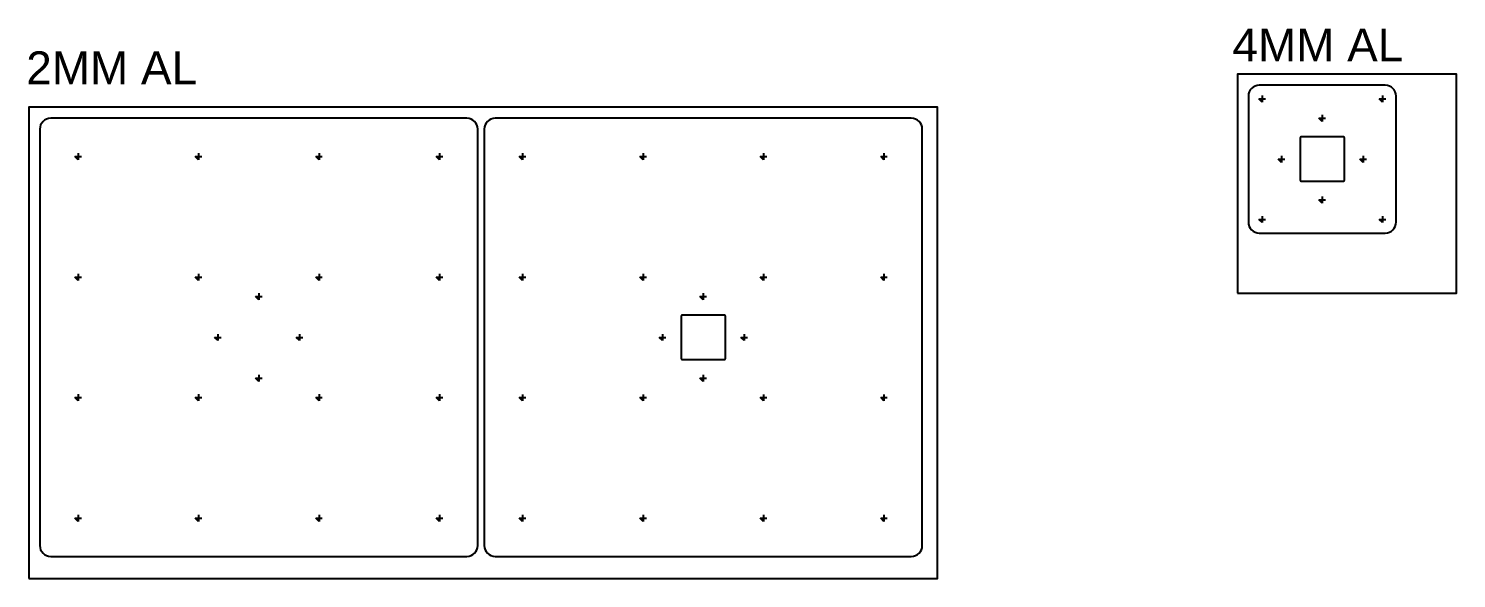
# Model space of a CAD drawing. Header units: inches. Extents: x 1517 to 7040, y -2638 to 1148.
# Drawn here: x 1517 to 2821, y -2638 to -2136 of the extents above; entities that cross this region are included whole.
import ezdxf

# ---------------------------------------------------------------- set-up
doc = ezdxf.new("R2010")
doc.units = ezdxf.units.IN
doc.header["$MEASUREMENT"] = 0
doc.styles.get("Standard").update_dxf_attribs({"font": 'arial.ttf', "height": 10})

# ---------------------------------------------------------------- blocks, each defined once
blk = doc.blocks.new('fdfdhgfdd')
at = {"color": 7, "linetype": 'Continuous', "lineweight": 25}
for p, q in [((2242.7, -668.7), (1862.7, -668.7)), ((1852.7, -678.7), (1852.7, -1058.7)), ((2252.7, -1058.7), (2252.7, -678.7)), ((1862.7, -1068.7), (2242.7, -1068.7))]:
    blk.add_line(p, q, dxfattribs=at)
at = {"color": 3}
for p, q in [((1887.7, -706.7), (1884.7, -703.7)), ((1884.7, -703.7), (1890.7, -703.7)), ((1887.7, -700.7), (1887.7, -706.7)), ((1997.7, -706.7), (1994.7, -703.7)), ((1994.7, -703.7), (2000.7, -703.7)), ((1997.7, -700.7), (1997.7, -706.7)), ((2107.7, -706.7), (2104.7, -703.7)), ((2104.7, -703.7), (2110.7, -703.7)), ((2107.7, -700.7), (2107.7, -706.7)), ((2217.7, -706.7), (2214.7, -703.7)), ((2214.7, -703.7), (2220.7, -703.7)), ((2217.7, -700.7), (2217.7, -706.7)), ((1887.7, -816.7), (1884.7, -813.7)), ((1884.7, -813.7), (1890.7, -813.7)), ((1887.7, -810.7), (1887.7, -816.7)), ((1997.7, -816.7), (1994.7, -813.7)), ((1994.7, -813.7), (2000.7, -813.7)), ((1997.7, -810.7), (1997.7, -816.7)), ((2107.7, -816.7), (2104.7, -813.7)), ((2104.7, -813.7), (2110.7, -813.7)), ((2107.7, -810.7), (2107.7, -816.7)), ((2217.7, -816.7), (2214.7, -813.7)), ((2214.7, -813.7), (2220.7, -813.7)), ((2217.7, -810.7), (2217.7, -816.7)), ((2052.7, -834.5), (2049.7, -831.5)), ((2049.7, -831.5), (2055.7, -831.5)), ((2052.7, -828.5), (2052.7, -834.5)), ((2015.4, -871.7), (2012.4, -868.7)), ((2012.4, -868.7), (2018.4, -868.7)), ((2015.4, -865.7), (2015.4, -871.7)), ((2089.9, -871.7), (2086.9, -868.7)), ((2086.9, -868.7), (2092.9, -868.7)), ((2089.9, -865.7), (2089.9, -871.7)), ((2052.7, -909), (2049.7, -906)), ((2049.7, -906), (2055.7, -906)), ((2052.7, -903), (2052.7, -909)), ((1887.7, -926.7), (1884.7, -923.7)), ((1884.7, -923.7), (1890.7, -923.7)), ((1887.7, -920.7), (1887.7, -926.7)), ((1997.7, -926.7), (1994.7, -923.7)), ((1994.7, -923.7), (2000.7, -923.7)), ((1997.7, -920.7), (1997.7, -926.7)), ((2107.7, -926.7), (2104.7, -923.7)), ((2104.7, -923.7), (2110.7, -923.7)), ((2107.7, -920.7), (2107.7, -926.7)), ((2217.7, -926.7), (2214.7, -923.7)), ((2214.7, -923.7), (2220.7, -923.7)), ((2217.7, -920.7), (2217.7, -926.7)), ((1887.7, -1036.7), (1884.7, -1033.7)), ((1884.7, -1033.7), (1890.7, -1033.7)), ((1887.7, -1030.7), (1887.7, -1036.7)), ((1997.7, -1036.7), (1994.7, -1033.7)), ((1994.7, -1033.7), (2000.7, -1033.7)), ((1997.7, -1030.7), (1997.7, -1036.7)), ((2107.7, -1036.7), (2104.7, -1033.7)), ((2104.7, -1033.7), (2110.7, -1033.7)), ((2107.7, -1030.7), (2107.7, -1036.7)), ((2217.7, -1036.7), (2214.7, -1033.7)), ((2214.7, -1033.7), (2220.7, -1033.7)), ((2217.7, -1030.7), (2217.7, -1036.7))]:
    blk.add_line(p, q, dxfattribs=at)
at = {"color": 7, "linetype": 'Continuous', "lineweight": 25}
for centre, start, end in [((1862.7, -678.7), 90, 180), ((2242.7, -678.7), 0, 90), ((1862.7, -1058.7), 180, 270), ((2242.7, -1058.7), 270, 0)]:
    blk.add_arc(centre, 10, start, end, dxfattribs=at)
blk = doc.blocks.new('jhgjghjg')
at = {"color": 7, "linetype": 'Continuous', "lineweight": 25}
for p, q in [((5940.2, -597.6), (5940.2, -977.6)), ((6330.2, -587.6), (5950.2, -587.6)), ((6340.2, -977.6), (6340.2, -597.6)), ((6120, -768.4), (6120, -806.9)), ((6159.5, -767.4), (6121, -767.4)), ((6160.5, -806.9), (6160.5, -768.4)), ((6121, -807.9), (6159.5, -807.9)), ((5950.2, -987.6), (6330.2, -987.6))]:
    blk.add_line(p, q, dxfattribs=at)
at = {"color": 3}
for p, q in [((5975.2, -625.6), (5972.2, -622.6)), ((5972.2, -622.6), (5978.2, -622.6)), ((5975.2, -619.6), (5975.2, -625.6)), ((6085.2, -625.6), (6082.2, -622.6)), ((6082.2, -622.6), (6088.2, -622.6)), ((6085.2, -619.6), (6085.2, -625.6)), ((6195.2, -625.6), (6192.2, -622.6)), ((6192.2, -622.6), (6198.2, -622.6)), ((6195.2, -619.6), (6195.2, -625.6)), ((6305.2, -625.6), (6302.2, -622.6)), ((6302.2, -622.6), (6308.2, -622.6)), ((6305.2, -619.6), (6305.2, -625.6)), ((5975.2, -729.6), (5975.2, -735.6)), ((6085.2, -729.6), (6085.2, -735.6)), ((6195.2, -729.6), (6195.2, -735.6)), ((6305.2, -729.6), (6305.2, -735.6)), ((5975.2, -735.6), (5972.2, -732.6)), ((5972.2, -732.6), (5978.2, -732.6)), ((6085.2, -735.6), (6082.2, -732.6)), ((6082.2, -732.6), (6088.2, -732.6)), ((6195.2, -735.6), (6192.2, -732.6)), ((6192.2, -732.6), (6198.2, -732.6)), ((6305.2, -735.6), (6302.2, -732.6)), ((6302.2, -732.6), (6308.2, -732.6)), ((6140.2, -753.4), (6137.2, -750.4)), ((6137.2, -750.4), (6143.2, -750.4)), ((6140.2, -747.4), (6140.2, -753.4)), ((6103, -790.6), (6100, -787.6)), ((6100, -787.6), (6106, -787.6)), ((6103, -784.6), (6103, -790.6)), ((6177.5, -790.6), (6174.5, -787.6)), ((6174.5, -787.6), (6180.5, -787.6)), ((6177.5, -784.6), (6177.5, -790.6)), ((6140.2, -827.9), (6137.2, -824.9)), ((6137.2, -824.9), (6143.2, -824.9)), ((6140.2, -821.9), (6140.2, -827.9)), ((5975.2, -845.6), (5972.2, -842.6)), ((5972.2, -842.6), (5978.2, -842.6)), ((5975.2, -839.6), (5975.2, -845.6)), ((6085.2, -845.6), (6082.2, -842.6)), ((6082.2, -842.6), (6088.2, -842.6)), ((6085.2, -839.6), (6085.2, -845.6)), ((6195.2, -845.6), (6192.2, -842.6)), ((6192.2, -842.6), (6198.2, -842.6)), ((6195.2, -839.6), (6195.2, -845.6)), ((6305.2, -845.6), (6302.2, -842.6)), ((6302.2, -842.6), (6308.2, -842.6)), ((6305.2, -839.6), (6305.2, -845.6)), ((5975.2, -949.6), (5975.2, -955.6)), ((6085.2, -949.6), (6085.2, -955.6)), ((6195.2, -949.6), (6195.2, -955.6)), ((6305.2, -949.6), (6305.2, -955.6)), ((5975.2, -955.6), (5972.2, -952.6)), ((5972.2, -952.6), (5978.2, -952.6)), ((6085.2, -955.6), (6082.2, -952.6)), ((6082.2, -952.6), (6088.2, -952.6)), ((6195.2, -955.6), (6192.2, -952.6)), ((6192.2, -952.6), (6198.2, -952.6)), ((6305.2, -955.6), (6302.2, -952.6)), ((6302.2, -952.6), (6308.2, -952.6))]:
    blk.add_line(p, q, dxfattribs=at)
at = {"color": 7, "linetype": 'Continuous', "lineweight": 25}
for centre, radius, start, end in [((5950.2, -597.6), 10, 90, 180), ((6330.2, -597.6), 10, 0, 90), ((6121, -768.4), 1, 90, 180), ((6159.5, -768.4), 1, 0, 90), ((6121, -806.9), 1, 180, 270), ((6159.5, -806.9), 1, 270, 0), ((5950.2, -977.6), 10, 180, 270), ((6330.2, -977.6), 10, 270, 0)]:
    blk.add_arc(centre, radius, start, end, dxfattribs=at)
blk = doc.blocks.new('gfgdfdf')
at = {"color": 7, "linetype": 'Continuous', "lineweight": 25}
for p, q in [((3293.2, -831.8), (3293.2, -946.8)), ((3418.2, -821.8), (3303.2, -821.8)), ((3428.2, -946.8), (3428.2, -831.8)), ((3340.5, -870), (3340.5, -908.5)), ((3380, -869), (3341.5, -869)), ((3381, -908.5), (3381, -870)), ((3341.5, -909.5), (3380, -909.5)), ((3303.2, -956.8), (3418.2, -956.8))]:
    blk.add_line(p, q, dxfattribs=at)
at = {"color": 3}
for p, q in [((3305.7, -837.3), (3302.7, -834.3)), ((3302.7, -834.3), (3308.7, -834.3)), ((3305.7, -831.3), (3305.7, -837.3)), ((3415.7, -837.3), (3412.7, -834.3)), ((3412.7, -834.3), (3418.7, -834.3)), ((3415.7, -831.3), (3415.7, -837.3)), ((3360.7, -855), (3357.7, -852)), ((3357.7, -852), (3363.7, -852)), ((3360.7, -849), (3360.7, -855)), ((3323.5, -886.3), (3323.5, -892.3)), ((3398, -886.3), (3398, -892.3)), ((3323.5, -892.3), (3320.5, -889.3)), ((3320.5, -889.3), (3326.5, -889.3)), ((3398, -892.3), (3395, -889.3)), ((3395, -889.3), (3401, -889.3)), ((3360.7, -923.5), (3360.7, -929.5)), ((3360.7, -929.5), (3357.7, -926.5)), ((3357.7, -926.5), (3363.7, -926.5)), ((3305.7, -947.3), (3302.7, -944.3)), ((3302.7, -944.3), (3308.7, -944.3)), ((3305.7, -941.3), (3305.7, -947.3)), ((3415.7, -947.3), (3412.7, -944.3)), ((3412.7, -944.3), (3418.7, -944.3)), ((3415.7, -941.3), (3415.7, -947.3))]:
    blk.add_line(p, q, dxfattribs=at)
at = {"color": 7, "linetype": 'Continuous', "lineweight": 25}
for centre, radius, start, end in [((3303.2, -831.8), 10, 90, 180), ((3418.2, -831.8), 10, 0, 90), ((3341.5, -870), 1, 90, 180), ((3380, -870), 1, 0, 90), ((3341.5, -908.5), 1, 180, 270), ((3380, -908.5), 1, 270, 0), ((3303.2, -946.8), 10, 180, 270), ((3418.2, -946.8), 10, 270, 0)]:
    blk.add_arc(centre, radius, start, end, dxfattribs=at)

msp = doc.modelspace()

# ---------------------------------------------------------------- linework, layer by layer
for points in [[(2621.288, -2377.806), (2821.288, -2377.806), (2821.288, -2177.806), (2621.288, -2177.806)], [(1517.48, -2638.057), (2347.48, -2638.057), (2347.48, -2208.057), (1517.48, -2208.057)]]:
    msp.add_lwpolyline(points, close=True)

# ---------------------------------------------------------------- block references
at = {"color": 3}
for name, p in [('gfgdfdf', (-661.944, -1366.034)), ('fdfdhgfdd', (-325.186, -1549.325)), ('jhgjghjg', (-4006.747, -1630.441))]:
    msp.add_blockref(name, p, dxfattribs=at)

# ---------------------------------------------------------------- texts
at = {"char_height": 30, "attachment_point": 1}
for s, insert in [('4MM AL', (2616.72, -2136.202)), ('2MM AL', (1515.14, -2157))]:
    msp.add_mtext_dynamic_manual_height_columns(s, width=174.31058, gutter_width=50, heights=[0], dxfattribs=dict(at, insert=insert))

doc.saveas('drawing.dxf')
